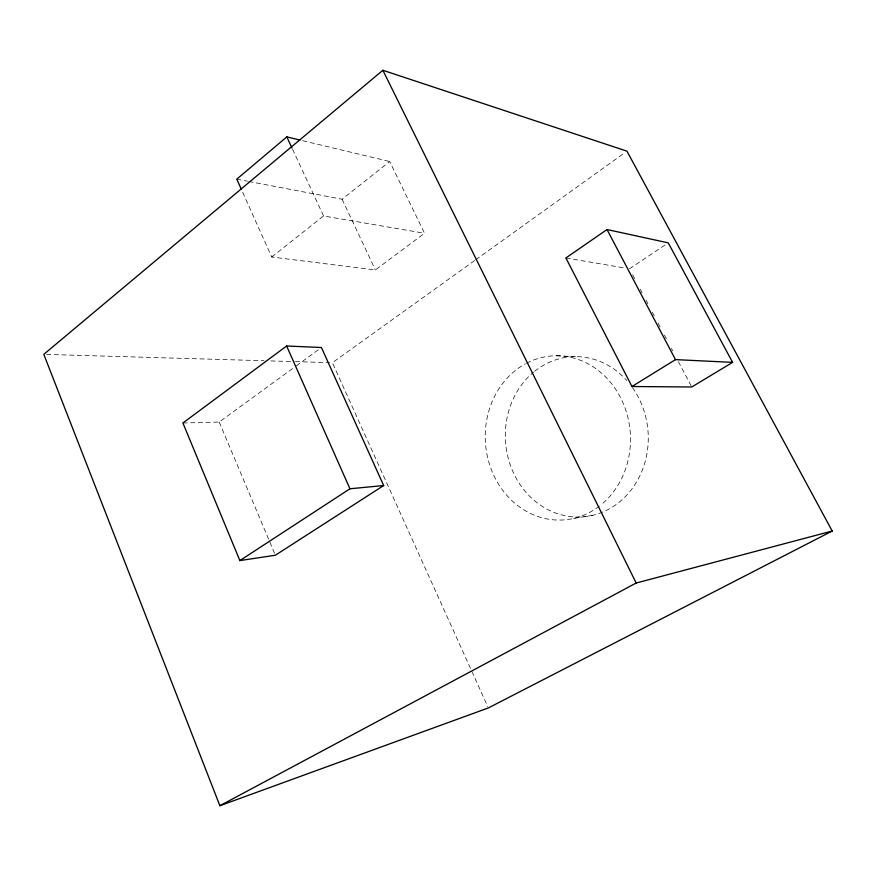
<?xml version="1.0" encoding="UTF-8"?>
<svg xmlns="http://www.w3.org/2000/svg" width="876" height="876" viewBox="0 0 876 876"><rect width="100%" height="100%" fill="white"/><g stroke="black" fill="none" stroke-linecap="round" stroke-linejoin="round"><path stroke-width="0.66" stroke-dasharray="4.38 3.29" d="M248.773 181.452L342.111 199.246L389.721 161.512L424.542 233.257L375.388 269.972L271.724 257.018L241.765 190.289M271.724 257.018L323.562 215.978L424.542 233.257M182.909 422.998L219.197 422.046L295.048 366.748M296.143 365.949L319.225 349.119M474.661 260.533L332.376 362.708L487.801 706.691M475.777 259.734L624.73 152.763M629.461 268.79L666.034 244.349M573.714 518.395L592.428 515.373M46.538 354.419L263.994 360.726M270.826 360.923L294.084 361.602M295.453 361.635L329.639 362.631M556.413 355.765L575.412 356.641M565.896 257.96L625.497 268.111M236.772 179.164L247.437 181.201M302.647 140.686L389.721 161.512M632.647 274.812L635.823 280.846M640.268 289.288L642.174 292.912M645.984 300.15L647.901 303.764M652.346 312.206L654.252 315.831M658.062 323.069L660.603 327.898M664.424 335.136L666.329 338.749M671.41 348.396L672.68 350.816M678.396 361.668L691.109 385.79M342.111 199.246L375.388 269.972M292.562 149.259L323.562 215.978M219.197 422.046L274.856 553.971M599.414 506.12A82.202 72.588 86 0 1 495.466 478.734A82.202 72.588 86 0 1 525.239 363.89M526.443 363.244A82.202 72.588 86 0 1 620.285 397.124A82.202 72.588 86 0 1 600.465 505.288M632.439 387.564A80.242 71.449 85.8 0 1 621.106 500.601A80.242 71.449 85.8 0 1 520.256 484.844A80.242 71.449 85.8 0 1 533.583 372.125M534.645 371.26A80.242 71.449 85.8 0 1 626.822 380.512"/><path stroke-width="1.31" d="M300.008 140.061L286.813 136.897L236.772 179.164L241.218 189.052M382.867 70.277L43.8 354.342L219.876 805.723L488.359 707.939L832.2 531.02L626.953 151.165L382.867 70.277L636.173 583.022L832.2 531.02M286.627 345.998L182.909 422.998L239.871 560.585L275.392 555.22L383.666 485.545L321.426 347.509L286.627 345.998L349.951 488.775L383.666 485.545M607.013 229.534L565.896 257.96L631.979 386.513L691.744 386.995L732.599 362.368L668.257 242.871L607.013 229.534L675.495 359.62L732.599 362.368M239.871 560.585L349.951 488.775M631.979 386.513L675.495 359.62M219.876 805.723L636.173 583.022M286.813 136.897L291.982 148.022"/></g></svg>
